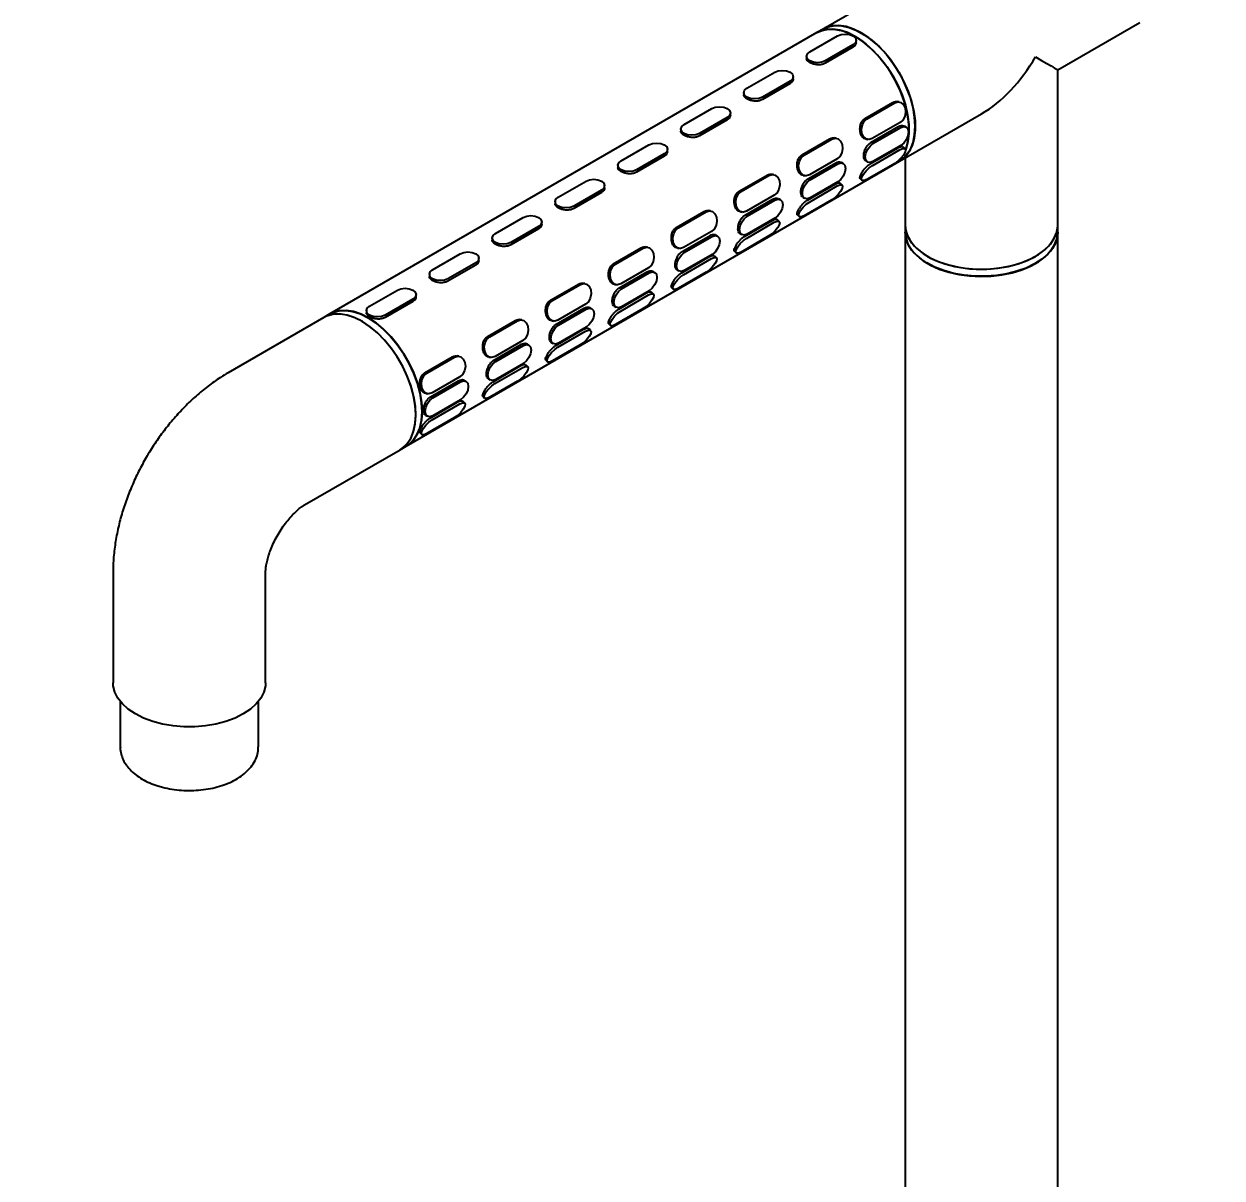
# Model space of a CAD drawing. Extents: x 0 to 2043, y 0 to 1272.
# Drawn here: x 982.4 to 1257.3, y 636 to 900.6 of the extents above; entities that cross this region are included whole.
import ezdxf

# ---------------------------------------------------------------- set-up
doc = ezdxf.new("R2010")
doc.units = 0
doc.header["$LTSCALE"] = 10
doc.header["$MEASUREMENT"] = 0
doc.header["$PDMODE"] = 3
doc.header["$PDSIZE"] = -10
doc.layers.get('0').update_dxf_attribs({"linetype": 'CONTINUOUS'})
doc.layers.get('DEFPOINTS').update_dxf_attribs({"linetype": 'CONTINUOUS'})
doc.styles.add('Daelim Dimension', font='')
doc.styles.get('Daelim Dimension').set_extended_font_data('나눔고딕')
doc.dimstyles.new('DEFAULT', dxfattribs={"dimscale": 2, "dimtxt": 2, "dimasz": 2, "dimexe": 0, "dimexo": 2, "dimgap": 1, "dimtad": 1, "dimdec": 0, "dimzin": 9, "dimdsep": 46, "dimtxsty": 'Daelim Dimension', "dimcen": 0.5, "dimclrd": 5, "dimclre": 5, "dimclrt": 256, "dimadec": 1, "dimazin": 0, "dimtfac": 1, "dimtdec": 0, "dimtix": 1, "dimtmove": 0, "dimatfit": 3, "dimfxl": 1, "dimtolj": 1, "dimtzin": 1, "dimlwd": 9, "dimlwe": 9, "dimarcsym": 0})

# ---------------------------------------------------------------- blocks, each defined once
blk = doc.blocks.new('*D13')
at = {"color": 5, "linetype": 'ByBlock', "lineweight": 9, "ltscale": 0.5, "transparency": 16777216}
for p, q in [((1430.47, 1133.97), (1430.47, 1120.71)), ((1707.92, 1133.97), (1707.92, 1120.71)), ((1434.47, 1120.71), (1703.92, 1120.71))]:
    blk.add_line(p, q, dxfattribs=at)
at = {"color": 5, "lineweight": 9, "transparency": 16777216}
for p, q in [((304.4, 878.45), (304.4, 964.57)), ((308.4, 964.57), (557.4, 964.57)), ((561.4, 882.01), (561.4, 964.57))]:
    blk.add_line(p, q, dxfattribs=at)
at = {"color": 5, "ltscale": 0.5, "transparency": 16777216}
for points in [[(1434.47, 1121.38), (1434.47, 1120.05), (1430.47, 1120.71)], [(1703.92, 1121.38), (1703.92, 1120.05), (1707.92, 1120.71)]]:
    blk.add_solid(points, dxfattribs=at)
at = {"color": 5, "transparency": 16777216}
for points in [[(308.4, 965.24), (308.4, 963.9), (304.4, 964.57)], [(557.4, 965.24), (557.4, 963.9), (561.4, 964.57)]]:
    blk.add_solid(points, dxfattribs=at)
at = {"layer": 'DEFPOINTS', "color": 0, "ltscale": 0.5, "transparency": 16777216}
for p in [(1430.47, 1137.97), (1707.92, 1137.97), (1707.92, 1120.71)]:
    blk.add_point(p, dxfattribs=at)
at = {"layer": 'DEFPOINTS', "color": 0, "transparency": 16777216}
for p in [(561.4, 964.57), (561.4, 878.01), (304.4, 874.45)]:
    blk.add_point(p, dxfattribs=at)
at = {"ltscale": 0.5, "transparency": 16777216, "insert": (1569.19, 1124.99), "char_height": 4, "attachment_point": 5, "style": 'Daelim Dimension'}
blk.add_mtext('\\A1;277.4', dxfattribs=at)
at = {"color": 7, "transparency": 16777216, "insert": (432.9, 977.46), "char_height": 20, "attachment_point": 5, "style": 'Daelim Dimension'}
blk.add_mtext('\\A1;257', dxfattribs=at)

msp = doc.modelspace()

# ---------------------------------------------------------------- linework, layer by layer
at = {"color": 7, "linetype": 'Continuous', "lineweight": 25}
for p, q in [((1220.9, 931.25), (1165.74, 899.41)), ((1165.74, 899.41), (1164.33, 898.59)), ((1219.57, 890.07), (1238.4, 900.93)), ((1164.33, 898.59), (1052.61, 834.09)), ((1162.69, 894.17), (1169.05, 897.84)), ((1173.32, 896.34), (1173.32, 896.82)), ((1172.59, 895.8), (1166.23, 892.13)), ((1172.59, 895.24), (1166.23, 891.57)), ((1161.96, 893.15), (1161.96, 892.67)), ((1148.26, 885.84), (1154.63, 889.51)), ((1158.9, 888.01), (1158.9, 888.49)), ((1219.57, 854.44), (1219.57, 890.07)), ((1158.16, 887.47), (1151.8, 883.8)), ((1158.16, 886.92), (1151.8, 883.24)), ((1147.53, 884.82), (1147.53, 884.34)), ((1175.36, 878.91), (1181.72, 882.58)), ((1175.81, 878.83), (1182.17, 882.51)), ((1183.17, 882.71), (1182.75, 882.78)), ((1133.84, 877.51), (1140.2, 881.19)), ((1144.47, 879.68), (1144.47, 880.16)), ((1183.24, 869.09), (1202.07, 879.96)), ((1143.74, 879.14), (1137.38, 875.47)), ((1143.74, 878.59), (1137.38, 874.92)), ((1176.7, 873.42), (1183.06, 877.09)), ((1183.38, 877.97), (1177.02, 874.3)), ((1177.18, 873.14), (1183.54, 876.81)), ((1184.79, 876.94), (1184.38, 877.18)), ((1133.11, 876.49), (1133.11, 876.01)), ((1160.93, 870.58), (1167.3, 874.25)), ((1161.38, 870.51), (1167.75, 874.18)), ((1168.74, 874.38), (1168.32, 874.45)), ((1175.61, 874.16), (1176.02, 874.1)), ((1119.41, 869.19), (1125.78, 872.86)), ((1130.05, 871.36), (1130.05, 871.84)), ((1176.56, 868.53), (1182.93, 872.21)), ((1177.01, 868.08), (1183.38, 871.76)), ((1183.54, 872.73), (1177.18, 869.06)), ((1184.54, 871.96), (1184.16, 872.34)), ((1129.31, 870.82), (1122.95, 867.14)), ((1129.31, 870.26), (1122.95, 866.59)), ((1162.27, 865.09), (1168.64, 868.76)), ((1168.96, 869.65), (1162.59, 865.97)), ((1170.37, 868.61), (1169.95, 868.85)), ((1175.51, 869.17), (1175.93, 868.93)), ((1182.17, 868.62), (1175.8, 864.95)), ((1181.83, 868.28), (1183.24, 869.09)), ((1184.57, 869.86), (1184.57, 854.44)), ((1070.1, 803.78), (1181.83, 868.28)), ((1118.68, 868.17), (1118.68, 867.68)), ((1146.51, 862.25), (1152.87, 865.92)), ((1146.96, 862.18), (1153.32, 865.85)), ((1154.32, 866.06), (1153.9, 866.12)), ((1161.18, 865.84), (1161.6, 865.77)), ((1162.75, 864.81), (1169.12, 868.49)), ((1104.99, 860.86), (1111.35, 864.53)), ((1115.62, 863.03), (1115.62, 863.51)), ((1162.14, 860.21), (1168.5, 863.88)), ((1162.59, 859.76), (1168.95, 863.43)), ((1169.12, 864.4), (1162.75, 860.73)), ((1170.11, 863.63), (1169.74, 864.01)), ((1174.27, 865.12), (1174.64, 864.75)), ((1114.89, 862.49), (1108.53, 858.82)), ((1114.89, 861.94), (1108.53, 858.26)), ((1147.85, 856.76), (1154.21, 860.44)), ((1154.53, 861.32), (1148.17, 857.65)), ((1155.94, 860.28), (1155.53, 860.52)), ((1161.09, 860.85), (1161.5, 860.61)), ((1167.74, 860.29), (1161.38, 856.62)), ((1104.26, 859.84), (1104.26, 859.36)), ((1132.08, 853.92), (1138.45, 857.6)), ((1132.53, 853.85), (1138.9, 857.53)), ((1139.89, 857.73), (1139.47, 857.79)), ((1146.76, 857.51), (1147.17, 857.44)), ((1148.33, 856.48), (1154.69, 860.16)), ((1090.56, 852.53), (1096.93, 856.21)), ((1101.2, 854.7), (1101.2, 855.18)), ((1147.71, 851.88), (1154.08, 855.55)), ((1148.16, 851.43), (1154.53, 855.1)), ((1154.69, 856.08), (1148.33, 852.4)), ((1155.69, 855.3), (1155.31, 855.68)), ((1159.84, 856.8), (1160.22, 856.42)), ((1100.46, 854.16), (1094.1, 850.49)), ((1100.46, 853.61), (1094.1, 849.93)), ((1133.42, 848.43), (1139.79, 852.11)), ((1140.11, 852.99), (1133.74, 849.32)), ((1141.52, 851.95), (1141.1, 852.2)), ((1146.66, 852.52), (1147.08, 852.28)), ((1184.57, 854.44), (1184.57, 852.81)), ((1184.57, 852.81), (1184.57, 340.97)), ((1219.57, 852.81), (1219.57, 854.44)), ((1219.57, 340.97), (1219.57, 852.81)), ((1089.83, 851.51), (1089.83, 851.03)), ((1117.66, 845.6), (1124.02, 849.27)), ((1125.47, 849.4), (1125.05, 849.47)), ((1133.9, 848.16), (1140.27, 851.83)), ((1153.32, 851.97), (1146.95, 848.29)), ((1076.14, 844.2), (1082.5, 847.88)), ((1086.77, 846.37), (1086.77, 846.86)), ((1118.11, 845.52), (1124.47, 849.2)), ((1132.33, 849.18), (1132.75, 849.12)), ((1133.29, 843.55), (1139.65, 847.23)), ((1133.74, 843.1), (1140.1, 846.78)), ((1140.27, 847.75), (1133.9, 844.07)), ((1141.26, 846.98), (1140.89, 847.35)), ((1145.42, 848.47), (1145.79, 848.09)), ((1086.04, 845.84), (1079.68, 842.16)), ((1086.04, 845.28), (1079.68, 841.61)), ((1119, 840.11), (1125.36, 843.78)), ((1125.68, 844.66), (1119.32, 840.99)), ((1127.09, 843.63), (1126.68, 843.87)), ((1132.24, 844.19), (1132.65, 843.95)), ((1075.41, 843.18), (1075.41, 842.7)), ((1111.04, 841.07), (1110.62, 841.14)), ((1119.48, 839.83), (1125.84, 843.5)), ((1138.89, 843.64), (1132.53, 839.97)), ((1061.71, 835.88), (1068.08, 839.55)), ((1072.35, 838.05), (1072.35, 838.53)), ((1103.23, 837.27), (1109.6, 840.94)), ((1103.68, 837.2), (1110.05, 840.87)), ((1117.91, 840.85), (1118.32, 840.79)), ((1118.86, 835.23), (1125.23, 838.9)), ((1119.31, 834.77), (1125.68, 838.45)), ((1125.84, 839.42), (1119.48, 835.75)), ((1126.84, 838.65), (1126.46, 839.03)), ((1130.99, 840.14), (1131.37, 839.76)), ((1071.61, 837.51), (1065.25, 833.83)), ((1071.61, 836.95), (1065.25, 833.28)), ((1111.26, 836.34), (1104.89, 832.66)), ((1112.67, 835.3), (1112.25, 835.54)), ((1117.81, 835.86), (1118.23, 835.62)), ((1051.19, 833.28), (1029.27, 820.62)), ((1052.61, 834.09), (1051.19, 833.28)), ((1060.98, 834.86), (1060.98, 834.38)), ((1096.62, 832.75), (1096.2, 832.81)), ((1104.57, 831.78), (1110.94, 835.45)), ((1105.05, 831.5), (1111.42, 835.18)), ((1124.47, 835.31), (1118.1, 831.64)), ((1088.81, 828.94), (1095.17, 832.62)), ((1089.26, 828.87), (1095.62, 832.54)), ((1103.48, 832.53), (1103.9, 832.46)), ((1104.44, 826.9), (1110.8, 830.57)), ((1104.89, 826.45), (1111.25, 830.12)), ((1111.42, 831.09), (1105.05, 827.42)), ((1112.41, 830.32), (1112.04, 830.7)), ((1116.57, 831.81), (1116.94, 831.44)), ((1096.83, 828.01), (1090.47, 824.34)), ((1103.39, 827.54), (1103.8, 827.3)), ((1090.15, 823.45), (1096.51, 827.13)), ((1090.63, 823.17), (1096.99, 826.85)), ((1098.24, 826.97), (1097.83, 827.21)), ((1110.04, 826.98), (1103.68, 823.31)), ((1074.38, 820.61), (1080.75, 824.29)), ((1074.83, 820.54), (1081.2, 824.22)), ((1082.19, 824.42), (1081.77, 824.48)), ((1089.06, 824.2), (1089.47, 824.13)), ((1090.01, 818.57), (1096.38, 822.24)), ((1090.46, 818.12), (1096.83, 821.79)), ((1096.99, 822.77), (1090.63, 819.09)), ((1097.99, 821.99), (1097.61, 822.37)), ((1102.14, 823.49), (1102.52, 823.11)), ((1082.41, 819.68), (1076.04, 816.01)), ((1088.96, 819.21), (1089.38, 818.97)), ((1075.72, 815.12), (1082.09, 818.8)), ((1076.21, 814.85), (1082.57, 818.52)), ((1083.82, 818.64), (1083.4, 818.89)), ((1095.62, 818.66), (1089.25, 814.98)), ((1074.63, 815.87), (1075.05, 815.81)), ((1075.59, 810.24), (1081.95, 813.92)), ((1082.57, 814.44), (1076.2, 810.77)), ((1083.56, 813.67), (1083.19, 814.04)), ((1087.72, 815.16), (1088.09, 814.78)), ((1074.54, 810.88), (1074.95, 810.64)), ((1076.04, 809.79), (1082.4, 813.47)), ((1081.19, 810.33), (1074.83, 806.66)), ((1073.29, 806.83), (1073.67, 806.45)), ((1046.77, 790.31), (1068.69, 802.96)), ((1068.69, 802.96), (1070.1, 803.78)), ((1002.84, 774.85), (1002.84, 749.53)), ((1037.84, 749.53), (1037.84, 774.85)), ((1004.49, 745.25), (1004.49, 734.84)), ((1036.19, 734.84), (1036.19, 745.25))]:
    msp.add_line(p, q, dxfattribs=at)
at = {"color": 7, "linetype": 'Continuous', "lineweight": 25, "flags": 128}
for points in [[(1184.64, 871.67), (1184.95, 872.55), (1185.33, 874.32), (1185.45, 876.28), (1185.33, 878.39), (1184.95, 880.6), (1184.34, 882.86), (1183.49, 885.14), (1182.43, 887.38), (1181.19, 889.55), (1179.77, 891.58), (1178.22, 893.46), (1176.57, 895.13), (1174.85, 896.56), (1173.08, 897.72), (1171.32, 898.59), (1169.6, 899.15), (1167.94, 899.4), (1166.39, 899.32), (1164.98, 898.91), (1164.33, 898.59)], [(1164.33, 898.59), (1165.51, 899.11), (1166.98, 899.39), (1168.58, 899.34), (1170.27, 898.97), (1172.01, 898.29), (1173.77, 897.3), (1175.53, 896.03), (1177.23, 894.5), (1178.84, 892.75), (1180.34, 890.81), (1181.7, 888.71), (1182.87, 886.51), (1183.85, 884.25), (1184.61, 881.97), (1185.13, 879.72), (1185.41, 877.55), (1185.43, 875.5), (1185.21, 873.6), (1184.74, 871.91), (1184.64, 871.67)], [(1186.87, 877.11), (1186.74, 879.21), (1186.37, 881.42), (1185.75, 883.69), (1184.9, 885.97), (1183.84, 888.21), (1182.6, 890.37), (1181.18, 892.41), (1179.63, 894.28), (1177.98, 895.95), (1176.25, 897.38), (1174.49, 898.54), (1172.73, 899.41), (1171.01, 899.97), (1169.35, 900.22), (1167.8, 900.13), (1166.39, 899.73), (1165.74, 899.41)], [(1165.74, 899.41), (1166.93, 899.93), (1168.4, 900.2), (1169.99, 900.16), (1171.68, 899.79), (1173.42, 899.1), (1175.19, 898.11), (1176.94, 896.84), (1178.64, 895.32), (1180.26, 893.56), (1181.76, 891.62), (1183.11, 889.53), (1184.29, 887.33), (1185.26, 885.07), (1186.02, 882.79), (1186.54, 880.54), (1186.82, 878.37), (1186.85, 876.31), (1186.62, 874.42), (1186.15, 872.73), (1185.44, 871.27), (1184.51, 870.08), (1183.37, 869.17), (1183.24, 869.09)], [(1169.05, 897.84), (1169.86, 898.16), (1170.82, 898.26), (1171.78, 898.15), (1172.59, 897.84), (1173.13, 897.37), (1173.32, 896.82), (1173.13, 896.27), (1172.59, 895.8)], [(1166.23, 892.13), (1165.41, 891.81), (1164.46, 891.7), (1163.5, 891.81), (1162.69, 892.13), (1162.15, 892.6), (1161.96, 893.15), (1162.15, 893.7), (1162.69, 894.17)], [(1214.44, 893.03), (1215.84, 892.22), (1217.05, 891.52), (1218.03, 890.96), (1218.78, 890.52), (1219.28, 890.23), (1219.54, 890.08), (1219.57, 890.07)], [(1154.63, 889.51), (1155.44, 889.83), (1156.4, 889.94), (1157.35, 889.83), (1158.16, 889.51), (1158.71, 889.05), (1158.9, 888.49), (1158.71, 887.94), (1158.16, 887.47)], [(1151.8, 883.8), (1150.99, 883.49), (1150.03, 883.38), (1149.08, 883.49), (1148.26, 883.8), (1147.72, 884.27), (1147.53, 884.82), (1147.72, 885.37), (1148.26, 885.84)], [(1182.17, 882.51), (1182.9, 882.73), (1183.6, 882.57), (1184.18, 882.05), (1184.55, 881.26), (1184.64, 880.32), (1184.45, 879.36), (1184.01, 878.54), (1183.38, 877.97)], [(1140.2, 881.19), (1141.01, 881.5), (1141.97, 881.61), (1142.93, 881.5), (1143.74, 881.19), (1144.28, 880.72), (1144.47, 880.17), (1144.28, 879.61), (1143.74, 879.14)], [(1137.38, 875.47), (1136.56, 875.16), (1135.61, 875.05), (1134.65, 875.16), (1133.84, 875.47), (1133.3, 875.94), (1133.11, 876.49), (1133.3, 877.05), (1133.84, 877.51)], [(1177.02, 874.3), (1176.29, 874.08), (1175.59, 874.24), (1175.01, 874.76), (1174.65, 875.55), (1174.55, 876.49), (1174.74, 877.45), (1175.18, 878.27), (1175.81, 878.83)], [(1183.24, 869.09), (1183.84, 869.49), (1184.9, 870.51), (1185.75, 871.82), (1186.37, 873.37), (1186.74, 875.14), (1186.87, 877.11)], [(1183.54, 876.81), (1184.22, 877.05), (1184.79, 876.94), (1185.18, 876.5), (1185.31, 875.79), (1185.18, 874.93), (1184.79, 874.05), (1184.22, 873.28), (1183.54, 872.73)], [(1167.75, 874.18), (1168.47, 874.4), (1169.18, 874.24), (1169.75, 873.72), (1170.12, 872.93), (1170.22, 871.99), (1170.03, 871.03), (1169.59, 870.21), (1168.96, 869.65)], [(1125.78, 872.86), (1126.59, 873.17), (1127.55, 873.28), (1128.5, 873.17), (1129.31, 872.86), (1129.86, 872.39), (1130.05, 871.84), (1129.86, 871.29), (1129.31, 870.82)], [(1177.18, 869.06), (1176.5, 868.82), (1175.93, 868.93), (1175.55, 869.37), (1175.41, 870.08), (1175.55, 870.94), (1175.93, 871.82), (1176.5, 872.59), (1177.18, 873.14)], [(1183.38, 871.76), (1184.01, 872.03), (1184.45, 872.02), (1184.64, 871.73), (1184.54, 871.21), (1184.17, 870.53), (1183.6, 869.8), (1182.89, 869.13), (1182.17, 868.62)], [(1122.95, 867.14), (1122.14, 866.83), (1121.18, 866.72), (1120.23, 866.83), (1119.41, 867.14), (1118.87, 867.61), (1118.68, 868.17), (1118.87, 868.72), (1119.41, 869.19)], [(1162.59, 865.97), (1161.87, 865.75), (1161.17, 865.91), (1160.59, 866.43), (1160.22, 867.22), (1160.12, 868.16), (1160.31, 869.12), (1160.75, 869.94), (1161.38, 870.51)], [(1169.12, 868.49), (1169.8, 868.72), (1170.37, 868.61), (1170.75, 868.17), (1170.89, 867.46), (1170.75, 866.61), (1170.37, 865.72), (1169.79, 864.95), (1169.12, 864.4)], [(1181.83, 868.28), (1182.43, 868.67), (1183.43, 869.63)], [(1153.32, 865.85), (1154.05, 866.07), (1154.75, 865.91), (1155.33, 865.4), (1155.7, 864.61), (1155.79, 863.66), (1155.6, 862.7), (1155.16, 861.88), (1154.53, 861.32)], [(1175.8, 864.95), (1175.17, 864.68), (1174.73, 864.69), (1174.54, 864.97), (1174.64, 865.5), (1175.01, 866.17), (1175.59, 866.9), (1176.29, 867.57), (1177.01, 868.08)], [(1111.35, 864.53), (1112.16, 864.85), (1113.12, 864.96), (1114.08, 864.85), (1114.89, 864.53), (1115.43, 864.06), (1115.62, 863.51), (1115.43, 862.96), (1114.89, 862.49)], [(1162.75, 860.73), (1162.08, 860.49), (1161.5, 860.61), (1161.12, 861.05), (1160.99, 861.75), (1161.12, 862.61), (1161.5, 863.49), (1162.08, 864.27), (1162.75, 864.81)], [(1168.95, 863.43), (1169.58, 863.7), (1170.03, 863.69), (1170.21, 863.41), (1170.12, 862.88), (1169.75, 862.2), (1169.17, 861.47), (1168.47, 860.8), (1167.74, 860.29)], [(1108.53, 858.82), (1107.71, 858.5), (1106.76, 858.39), (1105.8, 858.5), (1104.99, 858.82), (1104.45, 859.29), (1104.26, 859.84), (1104.45, 860.39), (1104.99, 860.86)], [(1148.17, 857.65), (1147.44, 857.43), (1146.74, 857.59), (1146.16, 858.1), (1145.8, 858.89), (1145.7, 859.84), (1145.89, 860.79), (1146.33, 861.62), (1146.96, 862.18)], [(1154.69, 860.16), (1155.37, 860.39), (1155.94, 860.28), (1156.33, 859.84), (1156.46, 859.14), (1156.33, 858.28), (1155.94, 857.4), (1155.37, 856.62), (1154.69, 856.08)], [(1138.9, 857.53), (1139.62, 857.74), (1140.33, 857.58), (1140.9, 857.07), (1141.27, 856.28), (1141.37, 855.33), (1141.18, 854.38), (1140.74, 853.55), (1140.11, 852.99)], [(1161.38, 856.62), (1160.75, 856.35), (1160.31, 856.36), (1160.12, 856.65), (1160.22, 857.17), (1160.58, 857.85), (1161.16, 858.58), (1161.87, 859.25), (1162.59, 859.76)], [(1096.93, 856.21), (1097.74, 856.52), (1098.7, 856.63), (1099.65, 856.52), (1100.46, 856.2), (1101.01, 855.74), (1101.2, 855.18), (1101.01, 854.63), (1100.46, 854.16)], [(1148.33, 852.4), (1147.65, 852.17), (1147.08, 852.28), (1146.7, 852.72), (1146.56, 853.42), (1146.7, 854.28), (1147.08, 855.16), (1147.65, 855.94), (1148.33, 856.48)], [(1154.53, 855.1), (1155.16, 855.37), (1155.6, 855.37), (1155.79, 855.08), (1155.69, 854.56), (1155.32, 853.88), (1154.75, 853.15), (1154.04, 852.48), (1153.32, 851.97)], [(1094.1, 850.49), (1093.29, 850.18), (1092.33, 850.07), (1091.38, 850.18), (1090.56, 850.49), (1090.02, 850.96), (1089.83, 851.51), (1090.02, 852.06), (1090.56, 852.53)], [(1133.74, 849.32), (1133.02, 849.1), (1132.32, 849.26), (1131.74, 849.77), (1131.37, 850.56), (1131.27, 851.51), (1131.46, 852.47), (1131.9, 853.29), (1132.53, 853.85)], [(1140.27, 851.83), (1140.95, 852.07), (1141.52, 851.95), (1141.9, 851.51), (1142.04, 850.81), (1141.9, 849.95), (1141.52, 849.07), (1140.94, 848.29), (1140.27, 847.75)], [(1184.57, 854.44), (1184.71, 853.16), (1185.21, 851.74), (1186.04, 850.39), (1187.21, 849.11), (1188.67, 847.94), (1190.41, 846.91), (1192.39, 846.03), (1194.56, 845.32), (1196.89, 844.79), (1199.32, 844.47), (1201.81, 844.34), (1204.3, 844.42), (1206.75, 844.71), (1209.1, 845.19), (1211.31, 845.86), (1213.33, 846.71), (1215.12, 847.71), (1216.65, 848.85), (1217.88, 850.11), (1218.78, 851.45), (1219.35, 852.86), (1219.57, 854.29), (1219.57, 854.44)], [(1184.57, 854.44), (1184.61, 853.72), (1184.97, 852.3), (1185.67, 850.91), (1186.71, 849.6), (1188.06, 848.39), (1189.69, 847.3), (1191.58, 846.36), (1193.68, 845.58), (1195.95, 844.98), (1198.35, 844.57), (1200.82, 844.37), (1203.32, 844.37), (1205.79, 844.57), (1208.18, 844.98), (1210.46, 845.58), (1212.56, 846.36), (1214.44, 847.3), (1216.08, 848.39), (1217.43, 849.6), (1218.47, 850.91), (1219.17, 852.3), (1219.52, 853.72), (1219.57, 854.44)], [(1184.57, 852.81), (1184.71, 851.52), (1185.21, 850.11), (1186.04, 848.75), (1187.21, 847.48), (1188.67, 846.31), (1190.41, 845.28), (1192.39, 844.39), (1194.56, 843.68), (1196.89, 843.16), (1199.32, 842.83), (1201.81, 842.71), (1204.3, 842.79), (1206.75, 843.07), (1209.1, 843.56), (1211.31, 844.23), (1213.33, 845.08), (1215.12, 846.08), (1216.65, 847.22), (1217.88, 848.48), (1218.78, 849.82), (1219.35, 851.22), (1219.57, 852.66), (1219.57, 852.81)], [(1189.5, 845.78), (1187.89, 846.89), (1186.58, 848.11), (1185.58, 849.43), (1184.91, 850.82), (1184.6, 852.25), (1184.57, 852.81)], [(1219.57, 852.81), (1219.5, 851.93), (1219.11, 850.5), (1218.36, 849.13), (1217.29, 847.83), (1215.91, 846.63), (1214.24, 845.55), (1212.33, 844.63), (1210.21, 843.87), (1207.92, 843.29), (1205.51, 842.9), (1203.03, 842.72), (1200.54, 842.75), (1198.07, 842.97), (1195.69, 843.4), (1193.43, 844.02), (1191.36, 844.82), (1189.5, 845.78)], [(1124.47, 849.2), (1125.2, 849.42), (1125.9, 849.26), (1126.48, 848.74), (1126.85, 847.95), (1126.94, 847.01), (1126.75, 846.05), (1126.31, 845.23), (1125.68, 844.66)], [(1146.95, 848.29), (1146.32, 848.02), (1145.88, 848.03), (1145.69, 848.32), (1145.79, 848.84), (1146.16, 849.52), (1146.74, 850.25), (1147.44, 850.92), (1148.16, 851.43)], [(1082.5, 847.88), (1083.31, 848.19), (1084.27, 848.3), (1085.23, 848.19), (1086.04, 847.88), (1086.58, 847.41), (1086.77, 846.86), (1086.58, 846.3), (1086.04, 845.84)], [(1133.9, 844.07), (1133.23, 843.84), (1132.65, 843.95), (1132.27, 844.39), (1132.14, 845.1), (1132.27, 845.95), (1132.65, 846.84), (1133.23, 847.61), (1133.9, 848.16)], [(1140.1, 846.78), (1140.73, 847.05), (1141.18, 847.04), (1141.36, 846.75), (1141.27, 846.23), (1140.9, 845.55), (1140.32, 844.82), (1139.62, 844.15), (1138.89, 843.64)], [(1079.68, 842.16), (1078.86, 841.85), (1077.91, 841.74), (1076.95, 841.85), (1076.14, 842.16), (1075.6, 842.63), (1075.41, 843.18), (1075.6, 843.74), (1076.14, 844.2)], [(1119.32, 840.99), (1118.6, 840.77), (1117.89, 840.93), (1117.31, 841.45), (1116.95, 842.24), (1116.85, 843.18), (1117.04, 844.14), (1117.48, 844.96), (1118.11, 845.52)], [(1110.05, 840.87), (1110.77, 841.09), (1111.48, 840.93), (1112.05, 840.41), (1112.42, 839.62), (1112.52, 838.68), (1112.33, 837.72), (1111.89, 836.9), (1111.26, 836.34)], [(1125.84, 843.5), (1126.52, 843.74), (1127.09, 843.63), (1127.48, 843.19), (1127.61, 842.48), (1127.48, 841.62), (1127.09, 840.74), (1126.52, 839.97), (1125.84, 839.42)], [(1132.53, 839.97), (1131.9, 839.69), (1131.46, 839.7), (1131.27, 839.99), (1131.37, 840.51), (1131.73, 841.19), (1132.31, 841.92), (1133.02, 842.59), (1133.74, 843.1)], [(1068.08, 839.55), (1068.89, 839.86), (1069.85, 839.97), (1070.8, 839.86), (1071.61, 839.55), (1072.16, 839.08), (1072.35, 838.53), (1072.16, 837.98), (1071.61, 837.51)], [(1119.48, 835.75), (1118.8, 835.51), (1118.23, 835.62), (1117.85, 836.06), (1117.71, 836.77), (1117.85, 837.63), (1118.23, 838.51), (1118.8, 839.28), (1119.48, 839.83)], [(1125.68, 838.45), (1126.31, 838.72), (1126.75, 838.71), (1126.94, 838.42), (1126.84, 837.9), (1126.47, 837.22), (1125.9, 836.49), (1125.19, 835.82), (1124.47, 835.31)], [(1065.25, 833.83), (1064.44, 833.52), (1063.48, 833.41), (1062.53, 833.52), (1061.71, 833.83), (1061.17, 834.3), (1060.98, 834.86), (1061.17, 835.41), (1061.71, 835.88)], [(1104.89, 832.66), (1104.17, 832.45), (1103.47, 832.61), (1102.89, 833.12), (1102.52, 833.91), (1102.42, 834.85), (1102.61, 835.81), (1103.05, 836.63), (1103.68, 837.2)], [(1072.32, 810.98), (1072.19, 813.08), (1071.81, 815.29), (1071.2, 817.56), (1070.35, 819.84), (1069.29, 822.08), (1068.04, 824.24), (1066.63, 826.28), (1065.08, 828.15), (1063.43, 829.82), (1061.7, 831.25), (1059.94, 832.41), (1058.18, 833.28), (1056.45, 833.84), (1054.8, 834.09), (1053.25, 834), (1051.84, 833.6), (1051.19, 833.28)], [(1068.69, 802.96), (1069.2, 803.3), (1070.27, 804.29), (1071.14, 805.57), (1071.77, 807.11), (1072.17, 808.87), (1072.31, 810.82), (1072.21, 812.91), (1071.85, 815.11), (1071.25, 817.38), (1070.43, 819.66), (1069.38, 821.9), (1068.15, 824.07), (1066.75, 826.12), (1065.21, 828.01), (1063.56, 829.69), (1061.84, 831.14), (1060.08, 832.33), (1058.32, 833.22), (1056.59, 833.81), (1054.93, 834.08), (1053.37, 834.02), (1051.94, 833.64), (1051.19, 833.28)], [(1052.61, 834.09), (1053.26, 834.42), (1054.67, 834.82), (1056.22, 834.9), (1057.87, 834.66), (1059.6, 834.09), (1061.36, 833.22), (1063.12, 832.06), (1064.85, 830.63), (1066.5, 828.96), (1068.05, 827.09), (1069.46, 825.05), (1070.71, 822.89), (1071.77, 820.64), (1072.61, 818.37), (1073.23, 816.1), (1073.6, 813.89), (1073.73, 811.79), (1073.6, 809.83), (1073.23, 808.05), (1072.61, 806.5), (1071.76, 805.2), (1070.7, 804.18), (1070.1, 803.78)], [(1070.1, 803.78), (1070.61, 804.11), (1071.69, 805.11), (1072.55, 806.39), (1073.19, 807.93), (1073.58, 809.68), (1073.73, 811.63), (1073.62, 813.73), (1073.27, 815.93), (1072.67, 818.19), (1071.84, 820.47), (1070.8, 822.72), (1069.56, 824.89), (1068.16, 826.94), (1066.62, 828.83), (1064.97, 830.51), (1063.25, 831.96), (1061.49, 833.14), (1059.73, 834.04), (1058, 834.63), (1056.34, 834.9), (1054.78, 834.84), (1053.36, 834.46), (1052.61, 834.09)], [(1111.42, 835.18), (1112.1, 835.41), (1112.67, 835.3), (1113.05, 834.86), (1113.19, 834.16), (1113.05, 833.3), (1112.67, 832.41), (1112.09, 831.64), (1111.42, 831.09)], [(1118.1, 831.64), (1117.47, 831.37), (1117.03, 831.38), (1116.84, 831.66), (1116.94, 832.19), (1117.31, 832.86), (1117.89, 833.59), (1118.59, 834.26), (1119.31, 834.77)], [(1095.62, 832.54), (1096.35, 832.76), (1097.05, 832.6), (1097.63, 832.09), (1098, 831.3), (1098.09, 830.35), (1097.9, 829.4), (1097.46, 828.57), (1096.83, 828.01)], [(1105.05, 827.42), (1104.38, 827.18), (1103.8, 827.3), (1103.42, 827.74), (1103.29, 828.44), (1103.42, 829.3), (1103.8, 830.18), (1104.38, 830.96), (1105.05, 831.5)], [(1111.25, 830.12), (1111.88, 830.39), (1112.33, 830.38), (1112.51, 830.1), (1112.42, 829.57), (1112.05, 828.9), (1111.47, 828.17), (1110.77, 827.49), (1110.04, 826.98)], [(1090.47, 824.34), (1089.75, 824.12), (1089.04, 824.28), (1088.46, 824.79), (1088.1, 825.58), (1088, 826.53), (1088.19, 827.48), (1088.63, 828.31), (1089.26, 828.87)], [(1096.99, 826.85), (1097.67, 827.08), (1098.24, 826.97), (1098.63, 826.53), (1098.76, 825.83), (1098.63, 824.97), (1098.24, 824.09), (1097.67, 823.31), (1096.99, 822.77)], [(1103.68, 823.31), (1103.05, 823.04), (1102.61, 823.05), (1102.42, 823.34), (1102.52, 823.86), (1102.88, 824.54), (1103.46, 825.27), (1104.17, 825.94), (1104.89, 826.45)], [(1081.2, 824.22), (1081.92, 824.43), (1082.63, 824.27), (1083.2, 823.76), (1083.57, 822.97), (1083.67, 822.02), (1083.48, 821.07), (1083.04, 820.25), (1082.41, 819.68)], [(1090.63, 819.09), (1089.95, 818.86), (1089.38, 818.97), (1089, 819.41), (1088.86, 820.11), (1089, 820.97), (1089.38, 821.86), (1089.95, 822.63), (1090.63, 823.17)], [(1096.83, 821.79), (1097.46, 822.06), (1097.9, 822.06), (1098.09, 821.77), (1097.99, 821.25), (1097.62, 820.57), (1097.05, 819.84), (1096.34, 819.17), (1095.62, 818.66)], [(1076.04, 816.01), (1075.32, 815.79), (1074.62, 815.95), (1074.04, 816.47), (1073.67, 817.25), (1073.57, 818.2), (1073.76, 819.16), (1074.2, 819.98), (1074.83, 820.54)], [(1082.57, 818.52), (1083.25, 818.76), (1083.82, 818.64), (1084.2, 818.2), (1084.34, 817.5), (1084.2, 816.64), (1083.82, 815.76), (1083.24, 814.99), (1082.57, 814.44)], [(1089.25, 814.98), (1088.62, 814.71), (1088.18, 814.72), (1087.99, 815.01), (1088.09, 815.53), (1088.46, 816.21), (1089.04, 816.94), (1089.74, 817.61), (1090.46, 818.12)], [(1076.2, 810.77), (1075.53, 810.53), (1074.95, 810.64), (1074.57, 811.08), (1074.44, 811.79), (1074.57, 812.64), (1074.95, 813.53), (1075.53, 814.3), (1076.21, 814.85)], [(1082.4, 813.47), (1083.03, 813.74), (1083.48, 813.73), (1083.66, 813.44), (1083.57, 812.92), (1083.2, 812.24), (1082.62, 811.51), (1081.92, 810.84), (1081.19, 810.33)], [(1068.69, 802.96), (1069.29, 803.36), (1070.35, 804.39), (1071.2, 805.69), (1071.81, 807.24), (1072.19, 809.02), (1072.32, 810.98)], [(1074.83, 806.66), (1074.2, 806.38), (1073.76, 806.39), (1073.57, 806.68), (1073.67, 807.2), (1074.03, 807.88), (1074.61, 808.61), (1075.32, 809.28), (1076.04, 809.79)], [(1032.72, 742.39), (1030.83, 741.45), (1028.73, 740.67), (1026.46, 740.07), (1024.06, 739.66), (1021.59, 739.46), (1019.09, 739.46), (1016.62, 739.66), (1014.23, 740.07), (1011.96, 740.67), (1009.86, 741.45), (1007.97, 742.39), (1006.33, 743.48), (1004.98, 744.69), (1003.95, 746), (1003.24, 747.39), (1002.89, 748.81), (1002.84, 749.53)], [(1037.84, 749.53), (1037.8, 748.81), (1037.44, 747.39), (1036.74, 746), (1035.7, 744.69), (1034.35, 743.48), (1032.72, 742.39)]]:
    msp.add_lwpolyline(points, dxfattribs=at)
at = {"color": 7, "linetype": 'Continuous', "lineweight": 25}
msp.add_arc((1178.79, 873.5), 6.04, 300.1454, 320.0812, dxfattribs=at)
msp.add_ellipse((1202.07, 900.17), major_axis=(12.37, 21.43), ratio=0.577335, start_param=3.92695, end_param=4.71243, dxfattribs=at)
for points, knots in [([(1173.32, 896.34), (1173.29, 896.16), (1173.24, 895.81), (1172.91, 895.45), (1172.65, 895.29), (1172.59, 895.24)], [0, 0, 0, 0, 0.422607, 0.852977, 1, 1, 1, 1]), ([(1166.23, 891.57), (1166.01, 891.47), (1165.57, 891.27), (1164.75, 891.19), (1163.9, 891.26), (1163.11, 891.49), (1162.46, 891.82), (1162.08, 892.22), (1161.91, 892.52), (1161.96, 892.66), (1161.96, 892.67)], [0, 0, 0, 0, 0.142172, 0.284309, 0.427362, 0.571024, 0.713699, 0.855345, 0.997492, 1, 1, 1, 1]), ([(1158.89, 888.01), (1158.87, 887.84), (1158.82, 887.48), (1158.49, 887.12), (1158.23, 886.96), (1158.16, 886.92)], [0, 0, 0, 0, 0.422607, 0.852977, 1, 1, 1, 1]), ([(1151.8, 883.24), (1151.58, 883.14), (1151.15, 882.94), (1150.32, 882.86), (1149.47, 882.94), (1148.68, 883.16), (1148.04, 883.5), (1147.65, 883.9), (1147.49, 884.19), (1147.53, 884.34), (1147.53, 884.34)], [0, 0, 0, 0, 0.142172, 0.284309, 0.427362, 0.571024, 0.713699, 0.855345, 0.997492, 1, 1, 1, 1]), ([(1181.72, 882.58), (1181.93, 882.68), (1182.26, 882.83), (1182.61, 882.77), (1182.74, 882.74)], [0, 0, 0, 0, 0.6215145, 1, 1, 1, 1]), ([(1144.47, 879.68), (1144.44, 879.51), (1144.39, 879.15), (1144.06, 878.79), (1143.8, 878.63), (1143.74, 878.59)], [0, 0, 0, 0, 0.422607, 0.852977, 1, 1, 1, 1]), ([(1175.61, 874.2), (1175.53, 874.2), (1175.26, 874.21), (1174.86, 874.52), (1174.46, 875.08), (1174.23, 875.84), (1174.17, 876.68), (1174.31, 877.52), (1174.64, 878.25), (1175.03, 878.7), (1175.29, 878.86), (1175.36, 878.91)], [0, 0, 0, 0, 0.050294, 0.179792, 0.309843, 0.439001, 0.567227, 0.695905, 0.825729, 0.955625, 1, 1, 1, 1]), ([(1183.06, 877.09), (1183.26, 877.18), (1183.66, 877.35), (1184.12, 877.34), (1184.31, 877.19), (1184.36, 877.15)], [0, 0, 0, 0, 0.426578, 0.853051, 1, 1, 1, 1]), ([(1137.38, 874.92), (1137.16, 874.82), (1136.72, 874.62), (1135.9, 874.53), (1135.05, 874.61), (1134.26, 874.83), (1133.61, 875.17), (1133.23, 875.57), (1133.06, 875.86), (1133.11, 876.01), (1133.11, 876.01)], [0, 0, 0, 0, 0.142172, 0.284309, 0.427362, 0.571024, 0.713699, 0.855345, 0.997492, 1, 1, 1, 1]), ([(1167.3, 874.25), (1167.5, 874.35), (1167.84, 874.51), (1168.19, 874.44), (1168.32, 874.42)], [0, 0, 0, 0, 0.6215145, 1, 1, 1, 1]), ([(1130.04, 871.36), (1130.02, 871.18), (1129.97, 870.83), (1129.64, 870.46), (1129.38, 870.3), (1129.31, 870.26)], [0, 0, 0, 0, 0.422607, 0.852977, 1, 1, 1, 1]), ([(1175.53, 869.2), (1175.44, 869.25), (1175.23, 869.37), (1175.07, 869.83), (1175.04, 870.49), (1175.18, 871.27), (1175.48, 872.06), (1175.93, 872.78), (1176.37, 873.21), (1176.63, 873.37), (1176.7, 873.42)], [0, 0, 0, 0, 0.094064, 0.237708, 0.380365, 0.521993, 0.664121, 0.807514, 0.950987, 1, 1, 1, 1]), ([(1182.93, 872.21), (1183.12, 872.3), (1183.5, 872.49), (1183.94, 872.5), (1184.08, 872.37), (1184.14, 872.31)], [0, 0, 0, 0, 0.3686628, 0.7372341, 1, 1, 1, 1]), ([(1161.19, 865.87), (1161.11, 865.87), (1160.83, 865.89), (1160.43, 866.19), (1160.04, 866.76), (1159.8, 867.51), (1159.75, 868.35), (1159.88, 869.19), (1160.21, 869.93), (1160.6, 870.37), (1160.87, 870.54), (1160.93, 870.58)], [0, 0, 0, 0, 0.050294, 0.179792, 0.309843, 0.439001, 0.567227, 0.695905, 0.825729, 0.955625, 1, 1, 1, 1]), ([(1168.64, 868.76), (1168.84, 868.85), (1169.23, 869.02), (1169.7, 869.01), (1169.89, 868.86), (1169.93, 868.82)], [0, 0, 0, 0, 0.426578, 0.853051, 1, 1, 1, 1]), ([(1174.29, 865.14), (1174.26, 865.15), (1174.17, 865.2), (1174.19, 865.49), (1174.36, 865.98), (1174.7, 866.62), (1175.17, 867.29), (1175.74, 867.93), (1176.23, 868.33), (1176.49, 868.49), (1176.56, 868.53)], [0, 0, 0, 0, 0.0440171, 0.1955964, 0.3461345, 0.4955862, 0.6455663, 0.7968802, 0.948279, 1, 1, 1, 1]), ([(1122.95, 866.59), (1122.73, 866.49), (1122.3, 866.29), (1121.47, 866.21), (1120.62, 866.28), (1119.83, 866.51), (1119.19, 866.84), (1118.8, 867.24), (1118.64, 867.54), (1118.68, 867.68), (1118.68, 867.68)], [0, 0, 0, 0, 0.142172, 0.284309, 0.427362, 0.571024, 0.713699, 0.855345, 0.997492, 1, 1, 1, 1]), ([(1152.87, 865.92), (1153.08, 866.02), (1153.41, 866.18), (1153.76, 866.11), (1153.89, 866.09)], [0, 0, 0, 0, 0.621514, 1, 1, 1, 1]), ([(1115.62, 863.03), (1115.59, 862.85), (1115.54, 862.5), (1115.21, 862.14), (1114.95, 861.98), (1114.89, 861.94)], [0, 0, 0, 0, 0.422607, 0.852977, 1, 1, 1, 1]), ([(1161.1, 860.87), (1161.02, 860.92), (1160.81, 861.04), (1160.65, 861.5), (1160.61, 862.17), (1160.76, 862.94), (1161.06, 863.74), (1161.51, 864.45), (1161.94, 864.88), (1162.21, 865.05), (1162.27, 865.09)], [0, 0, 0, 0, 0.094064, 0.237708, 0.380365, 0.521993, 0.664121, 0.807514, 0.950987, 1, 1, 1, 1]), ([(1168.5, 863.88), (1168.69, 863.97), (1169.08, 864.16), (1169.51, 864.18), (1169.66, 864.04), (1169.72, 863.99)], [0, 0, 0, 0, 0.368663, 0.737234, 1, 1, 1, 1]), ([(1146.76, 857.54), (1146.68, 857.55), (1146.41, 857.56), (1146.01, 857.87), (1145.61, 858.43), (1145.38, 859.19), (1145.32, 860.02), (1145.46, 860.86), (1145.79, 861.6), (1146.18, 862.04), (1146.44, 862.21), (1146.51, 862.25)], [0, 0, 0, 0, 0.050294, 0.179792, 0.309843, 0.439001, 0.567227, 0.695905, 0.825729, 0.955625, 1, 1, 1, 1]), ([(1154.21, 860.44), (1154.41, 860.52), (1154.81, 860.7), (1155.27, 860.68), (1155.46, 860.53), (1155.51, 860.5)], [0, 0, 0, 0, 0.426578, 0.853051, 1, 1, 1, 1]), ([(1108.53, 858.26), (1108.31, 858.16), (1107.87, 857.96), (1107.05, 857.88), (1106.2, 857.95), (1105.41, 858.18), (1104.76, 858.51), (1104.38, 858.92), (1104.21, 859.21), (1104.26, 859.35), (1104.26, 859.36)], [0, 0, 0, 0, 0.142172, 0.284309, 0.427362, 0.571024, 0.713699, 0.855345, 0.997492, 1, 1, 1, 1]), ([(1138.45, 857.6), (1138.65, 857.7), (1138.99, 857.85), (1139.34, 857.79), (1139.47, 857.76)], [0, 0, 0, 0, 0.621514, 1, 1, 1, 1]), ([(1159.86, 856.82), (1159.84, 856.83), (1159.74, 856.87), (1159.76, 857.16), (1159.93, 857.66), (1160.27, 858.29), (1160.75, 858.96), (1161.32, 859.6), (1161.8, 860), (1162.07, 860.17), (1162.14, 860.21)], [0, 0, 0, 0, 0.044017, 0.195596, 0.346135, 0.495586, 0.645566, 0.79688, 0.948279, 1, 1, 1, 1]), ([(1146.68, 852.55), (1146.59, 852.59), (1146.38, 852.71), (1146.22, 853.17), (1146.19, 853.84), (1146.33, 854.62), (1146.63, 855.41), (1147.08, 856.12), (1147.52, 856.55), (1147.78, 856.72), (1147.85, 856.76)], [0, 0, 0, 0, 0.094064, 0.237708, 0.380365, 0.521993, 0.664121, 0.807514, 0.950987, 1, 1, 1, 1]), ([(1154.08, 855.55), (1154.27, 855.65), (1154.65, 855.83), (1155.09, 855.85), (1155.23, 855.72), (1155.29, 855.66)], [0, 0, 0, 0, 0.368663, 0.737234, 1, 1, 1, 1]), ([(1101.19, 854.7), (1101.17, 854.53), (1101.12, 854.17), (1100.79, 853.81), (1100.53, 853.65), (1100.46, 853.61)], [0, 0, 0, 0, 0.422607, 0.852977, 1, 1, 1, 1]), ([(1132.34, 849.21), (1132.26, 849.22), (1131.98, 849.23), (1131.58, 849.54), (1131.19, 850.1), (1130.95, 850.86), (1130.9, 851.7), (1131.03, 852.53), (1131.36, 853.27), (1131.75, 853.71), (1132.02, 853.88), (1132.08, 853.92)], [0, 0, 0, 0, 0.050294, 0.1797925, 0.3098434, 0.4390011, 0.5672266, 0.6959055, 0.8257287, 0.9556248, 1, 1, 1, 1]), ([(1139.79, 852.11), (1139.99, 852.2), (1140.38, 852.37), (1140.85, 852.35), (1141.04, 852.21), (1141.09, 852.17)], [0, 0, 0, 0, 0.426578, 0.853051, 1, 1, 1, 1]), ([(1094.1, 849.93), (1093.88, 849.83), (1093.45, 849.64), (1092.62, 849.55), (1091.77, 849.63), (1090.98, 849.85), (1090.34, 850.19), (1089.95, 850.59), (1089.79, 850.88), (1089.83, 851.03), (1089.83, 851.03)], [0, 0, 0, 0, 0.142172, 0.284309, 0.427362, 0.571024, 0.713699, 0.855345, 0.997492, 1, 1, 1, 1]), ([(1124.02, 849.27), (1124.23, 849.37), (1124.56, 849.53), (1124.91, 849.46), (1125.04, 849.43)], [0, 0, 0, 0, 0.621514, 1, 1, 1, 1]), ([(1145.44, 848.49), (1145.41, 848.5), (1145.32, 848.54), (1145.34, 848.83), (1145.51, 849.33), (1145.85, 849.96), (1146.32, 850.64), (1146.89, 851.27), (1147.38, 851.67), (1147.64, 851.84), (1147.71, 851.88)], [0, 0, 0, 0, 0.044017, 0.195596, 0.346135, 0.495586, 0.645566, 0.79688, 0.948279, 1, 1, 1, 1]), ([(1132.25, 844.22), (1132.17, 844.27), (1131.96, 844.39), (1131.8, 844.85), (1131.76, 845.51), (1131.91, 846.29), (1132.21, 847.08), (1132.66, 847.79), (1133.09, 848.23), (1133.36, 848.39), (1133.42, 848.43)], [0, 0, 0, 0, 0.094064, 0.237708, 0.380365, 0.521993, 0.664121, 0.807514, 0.950987, 1, 1, 1, 1]), ([(1139.65, 847.23), (1139.84, 847.32), (1140.23, 847.51), (1140.66, 847.52), (1140.81, 847.39), (1140.87, 847.33)], [0, 0, 0, 0, 0.368663, 0.737234, 1, 1, 1, 1]), ([(1086.77, 846.37), (1086.74, 846.2), (1086.69, 845.84), (1086.36, 845.48), (1086.1, 845.32), (1086.04, 845.28)], [0, 0, 0, 0, 0.422607, 0.852977, 1, 1, 1, 1]), ([(1117.91, 840.89), (1117.83, 840.89), (1117.56, 840.9), (1117.16, 841.21), (1116.76, 841.78), (1116.53, 842.53), (1116.47, 843.37), (1116.61, 844.21), (1116.94, 844.95), (1117.33, 845.39), (1117.59, 845.55), (1117.66, 845.6)], [0, 0, 0, 0, 0.050294, 0.179792, 0.309843, 0.439001, 0.567227, 0.695905, 0.825729, 0.955625, 1, 1, 1, 1]), ([(1125.36, 843.78), (1125.56, 843.87), (1125.96, 844.04), (1126.42, 844.03), (1126.61, 843.88), (1126.66, 843.84)], [0, 0, 0, 0, 0.426578, 0.853051, 1, 1, 1, 1]), ([(1079.68, 841.61), (1079.46, 841.51), (1079.02, 841.31), (1078.2, 841.22), (1077.35, 841.3), (1076.56, 841.53), (1075.91, 841.86), (1075.53, 842.26), (1075.36, 842.55), (1075.41, 842.7), (1075.41, 842.7)], [0, 0, 0, 0, 0.142172, 0.284309, 0.427362, 0.571024, 0.713699, 0.855345, 0.997492, 1, 1, 1, 1]), ([(1109.6, 840.94), (1109.8, 841.04), (1110.14, 841.2), (1110.49, 841.13), (1110.62, 841.11)], [0, 0, 0, 0, 0.621514, 1, 1, 1, 1]), ([(1131.01, 840.16), (1130.99, 840.17), (1130.89, 840.22), (1130.92, 840.5), (1131.08, 841), (1131.42, 841.64), (1131.9, 842.31), (1132.47, 842.94), (1132.95, 843.35), (1133.22, 843.51), (1133.29, 843.55)], [0, 0, 0, 0, 0.044017, 0.195596, 0.346135, 0.495586, 0.645566, 0.79688, 0.948279, 1, 1, 1, 1]), ([(1117.83, 835.89), (1117.74, 835.94), (1117.53, 836.06), (1117.37, 836.52), (1117.34, 837.18), (1117.48, 837.96), (1117.78, 838.75), (1118.23, 839.47), (1118.67, 839.9), (1118.93, 840.06), (1119, 840.11)], [0, 0, 0, 0, 0.094064, 0.237708, 0.380365, 0.521993, 0.664121, 0.807514, 0.950987, 1, 1, 1, 1]), ([(1125.23, 838.9), (1125.42, 838.99), (1125.8, 839.18), (1126.24, 839.2), (1126.38, 839.06), (1126.44, 839.01)], [0, 0, 0, 0, 0.368663, 0.737234, 1, 1, 1, 1]), ([(1072.34, 838.05), (1072.32, 837.87), (1072.27, 837.52), (1071.94, 837.15), (1071.68, 836.99), (1071.61, 836.95)], [0, 0, 0, 0, 0.422607, 0.852977, 1, 1, 1, 1]), ([(1103.49, 832.56), (1103.41, 832.56), (1103.13, 832.58), (1102.73, 832.88), (1102.34, 833.45), (1102.1, 834.2), (1102.05, 835.04), (1102.18, 835.88), (1102.51, 836.62), (1102.9, 837.06), (1103.17, 837.23), (1103.23, 837.27)], [0, 0, 0, 0, 0.050294, 0.179792, 0.309843, 0.439001, 0.567227, 0.695905, 0.825729, 0.955625, 1, 1, 1, 1]), ([(1110.94, 835.45), (1111.14, 835.54), (1111.53, 835.71), (1112, 835.7), (1112.19, 835.55), (1112.24, 835.51)], [0, 0, 0, 0, 0.426578, 0.853051, 1, 1, 1, 1]), ([(1065.25, 833.28), (1065.03, 833.18), (1064.6, 832.98), (1063.77, 832.9), (1062.92, 832.97), (1062.13, 833.2), (1061.49, 833.53), (1061.1, 833.93), (1060.94, 834.23), (1060.98, 834.37), (1060.98, 834.38)], [0, 0, 0, 0, 0.142172, 0.284309, 0.427362, 0.571024, 0.713699, 0.855345, 0.997492, 1, 1, 1, 1]), ([(1095.17, 832.62), (1095.38, 832.71), (1095.71, 832.87), (1096.06, 832.8), (1096.19, 832.78)], [0, 0, 0, 0, 0.621514, 1, 1, 1, 1]), ([(1116.59, 831.83), (1116.56, 831.84), (1116.47, 831.89), (1116.49, 832.18), (1116.66, 832.67), (1117, 833.31), (1117.47, 833.98), (1118.04, 834.62), (1118.53, 835.02), (1118.8, 835.18), (1118.86, 835.23)], [0, 0, 0, 0, 0.044017, 0.195596, 0.346135, 0.495586, 0.645566, 0.79688, 0.948279, 1, 1, 1, 1]), ([(1103.4, 827.56), (1103.32, 827.61), (1103.11, 827.73), (1102.95, 828.19), (1102.91, 828.86), (1103.06, 829.64), (1103.36, 830.43), (1103.81, 831.14), (1104.24, 831.57), (1104.51, 831.74), (1104.57, 831.78)], [0, 0, 0, 0, 0.094064, 0.237708, 0.380365, 0.521993, 0.664121, 0.807514, 0.950987, 1, 1, 1, 1]), ([(1110.8, 830.57), (1110.99, 830.66), (1111.38, 830.85), (1111.81, 830.87), (1111.96, 830.73), (1112.02, 830.68)], [0, 0, 0, 0, 0.368663, 0.737234, 1, 1, 1, 1]), ([(1089.06, 824.23), (1088.98, 824.24), (1088.71, 824.25), (1088.31, 824.56), (1087.91, 825.12), (1087.68, 825.88), (1087.62, 826.72), (1087.76, 827.55), (1088.09, 828.29), (1088.48, 828.73), (1088.74, 828.9), (1088.81, 828.94)], [0, 0, 0, 0, 0.050294, 0.179792, 0.309843, 0.439001, 0.567227, 0.695905, 0.825729, 0.955625, 1, 1, 1, 1]), ([(1096.51, 827.13), (1096.71, 827.21), (1097.11, 827.39), (1097.57, 827.37), (1097.76, 827.22), (1097.81, 827.19)], [0, 0, 0, 0, 0.426578, 0.853051, 1, 1, 1, 1]), ([(1102.16, 823.51), (1102.14, 823.52), (1102.04, 823.56), (1102.07, 823.85), (1102.23, 824.35), (1102.57, 824.98), (1103.05, 825.66), (1103.62, 826.29), (1104.1, 826.69), (1104.37, 826.86), (1104.44, 826.9)], [0, 0, 0, 0, 0.044017, 0.195596, 0.346135, 0.495586, 0.645566, 0.79688, 0.948279, 1, 1, 1, 1]), ([(1080.75, 824.29), (1080.95, 824.39), (1081.29, 824.54), (1081.64, 824.48), (1081.77, 824.45)], [0, 0, 0, 0, 0.621514, 1, 1, 1, 1]), ([(1088.98, 819.24), (1088.89, 819.28), (1088.68, 819.4), (1088.52, 819.86), (1088.49, 820.53), (1088.63, 821.31), (1088.93, 822.1), (1089.38, 822.81), (1089.82, 823.24), (1090.08, 823.41), (1090.15, 823.45)], [0, 0, 0, 0, 0.094064, 0.237708, 0.380365, 0.521993, 0.664121, 0.807514, 0.950987, 1, 1, 1, 1]), ([(1096.38, 822.24), (1096.57, 822.34), (1096.95, 822.52), (1097.39, 822.54), (1097.53, 822.41), (1097.59, 822.35)], [0, 0, 0, 0, 0.368663, 0.737234, 1, 1, 1, 1]), ([(1029.27, 820.62), (1028.67, 820.26), (1027.09, 819.32), (1024.62, 817.57), (1021.88, 815.32), (1019.28, 812.85), (1016.82, 810.18), (1014.52, 807.34), (1012.39, 804.35), (1010.44, 801.22), (1008.68, 797.98), (1007.13, 794.65), (1005.79, 791.23), (1004.67, 787.74), (1003.8, 784.19), (1003.19, 780.61), (1002.88, 777.49), (1002.85, 775.57), (1002.84, 774.85)], [0, 0, 0, 0, 0.039674, 0.104935, 0.17038, 0.23593, 0.301323, 0.366475, 0.431419, 0.496256, 0.561128, 0.62617, 0.691523, 0.757351, 0.823798, 0.890951, 0.958789, 1, 1, 1, 1]), ([(1074.64, 815.9), (1074.56, 815.91), (1074.28, 815.92), (1073.88, 816.23), (1073.49, 816.79), (1073.25, 817.55), (1073.2, 818.39), (1073.33, 819.22), (1073.66, 819.96), (1074.05, 820.41), (1074.32, 820.57), (1074.38, 820.61)], [0, 0, 0, 0, 0.050294, 0.179792, 0.309843, 0.439001, 0.567227, 0.695905, 0.825729, 0.955625, 1, 1, 1, 1]), ([(1082.09, 818.8), (1082.29, 818.89), (1082.68, 819.06), (1083.15, 819.04), (1083.34, 818.9), (1083.39, 818.86)], [0, 0, 0, 0, 0.426578, 0.853051, 1, 1, 1, 1]), ([(1087.74, 815.18), (1087.71, 815.19), (1087.62, 815.23), (1087.64, 815.52), (1087.81, 816.02), (1088.15, 816.65), (1088.62, 817.33), (1089.19, 817.96), (1089.68, 818.37), (1089.95, 818.53), (1090.01, 818.57)], [0, 0, 0, 0, 0.044017, 0.195596, 0.346135, 0.495586, 0.645566, 0.79688, 0.948279, 1, 1, 1, 1]), ([(1074.55, 810.91), (1074.47, 810.96), (1074.26, 811.08), (1074.1, 811.54), (1074.06, 812.2), (1074.21, 812.98), (1074.51, 813.77), (1074.96, 814.48), (1075.39, 814.92), (1075.66, 815.08), (1075.72, 815.12)], [0, 0, 0, 0, 0.0940639, 0.2377078, 0.3803652, 0.5219929, 0.6641213, 0.8075138, 0.9509866, 1, 1, 1, 1]), ([(1081.95, 813.92), (1082.14, 814.01), (1082.53, 814.2), (1082.96, 814.21), (1083.11, 814.08), (1083.17, 814.02)], [0, 0, 0, 0, 0.368663, 0.737234, 1, 1, 1, 1]), ([(1073.31, 806.85), (1073.29, 806.86), (1073.19, 806.91), (1073.22, 807.19), (1073.38, 807.69), (1073.72, 808.33), (1074.2, 809), (1074.77, 809.63), (1075.25, 810.04), (1075.52, 810.2), (1075.59, 810.24)], [0, 0, 0, 0, 0.044017, 0.195596, 0.346135, 0.495586, 0.645566, 0.79688, 0.948279, 1, 1, 1, 1]), ([(1037.84, 774.85), (1037.84, 774.96), (1037.85, 775.27), (1037.91, 775.99), (1038.09, 777.05), (1038.41, 778.32), (1038.87, 779.73), (1039.49, 781.25), (1040.25, 782.8), (1041.14, 784.34), (1042.13, 785.79), (1043.16, 787.11), (1044.19, 788.23), (1045.16, 789.15), (1046, 789.82), (1046.51, 790.16), (1046.73, 790.28), (1046.77, 790.31)], [0, 0, 0, 0, 0.038519, 0.105834, 0.17396, 0.243837, 0.31566, 0.389274, 0.464281, 0.540139, 0.616236, 0.69177, 0.766238, 0.839327, 0.911028, 0.981765, 1, 1, 1, 1]), ([(1004.53, 734.89), (1004.52, 734.7), (1004.48, 734.02), (1004.75, 732.87), (1005.31, 731.5), (1006.17, 730.21), (1007.31, 729.01), (1008.71, 727.92), (1010.36, 726.97), (1011.87, 726.32), (1012.84, 726), (1013.14, 725.9)], [0, 0, 0, 0, 0.049629, 0.170308, 0.290994, 0.414101, 0.541047, 0.671707, 0.804785, 0.938801, 1, 1, 1, 1]), ([(1013.14, 725.9), (1013.5, 725.79), (1014.53, 725.49), (1016.34, 725.12), (1018.54, 724.87), (1020.79, 724.81), (1023.02, 724.95), (1025.2, 725.27), (1027.29, 725.79), (1029.26, 726.48), (1031.05, 727.36), (1032.65, 728.4), (1034, 729.6), (1035.06, 730.94), (1035.78, 732.39), (1036.16, 733.7), (1036.16, 734.52), (1036.15, 734.83)], [0, 0, 0, 0, 0.037785, 0.108649, 0.179351, 0.249959, 0.320581, 0.391307, 0.462247, 0.533521, 0.605225, 0.677372, 0.749693, 0.821364, 0.891284, 0.958693, 1, 1, 1, 1])]:
    msp.add_open_spline(points, degree=3, knots=knots, dxfattribs=at)

# ---------------------------------------------------------------- dimensions: what is measured, and where the dimension line sits
dim = msp.add_linear_dim(base=(561.4, 964.57), p1=(304.4, 874.45), p2=(561.4, 878.01), dimstyle='DEFAULT', override={"dimtxt": 10, "dimclrd": 5, "dimclre": 5, "dimclrt": 7})
dim.commit()
dim.dimension.update_dxf_attribs({"geometry": '*D13', "text_midpoint": (432.9, 977.46)})

doc.saveas('drawing.dxf')
